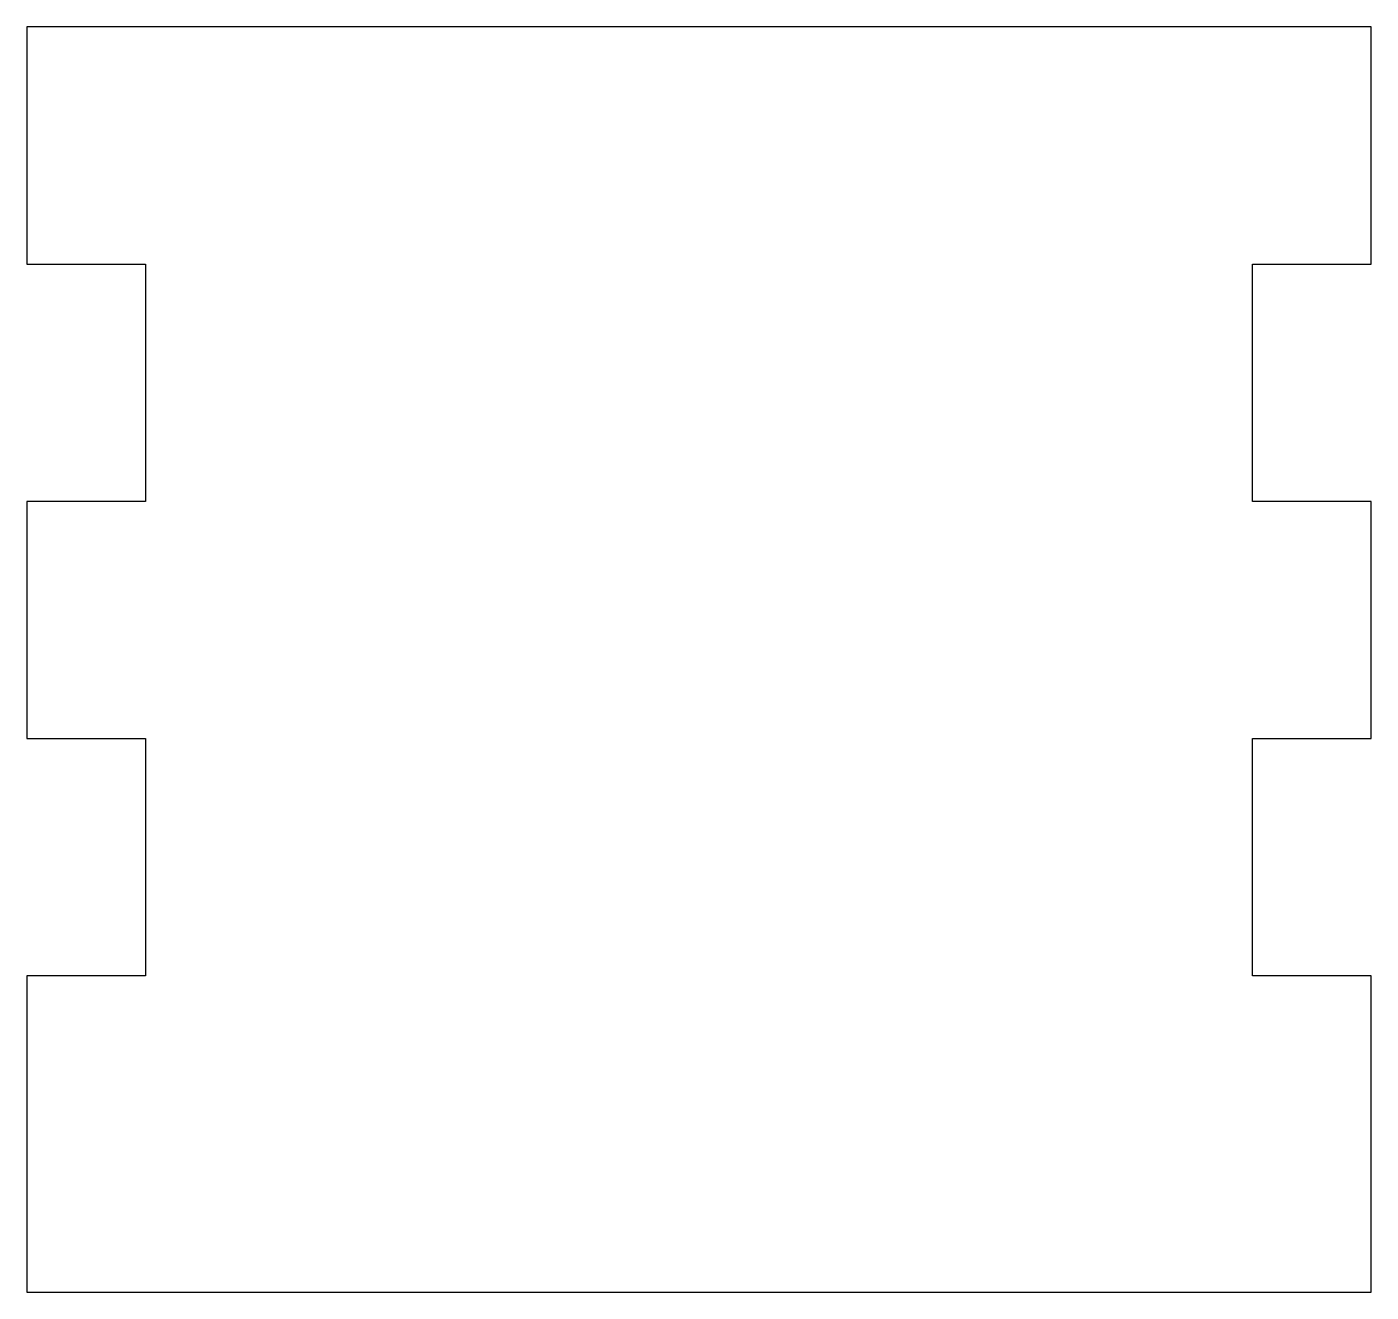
# Model space of a CAD drawing. Header units: millimetres. Extents: x -397 to -227, y 210 to 370.
import ezdxf

# ---------------------------------------------------------------- set-up
doc = ezdxf.new("R2010")
doc.units = ezdxf.units.MM

msp = doc.modelspace()

# ---------------------------------------------------------------- linework, layer by layer
at = {"color": 7, "linetype": 'Continuous', "lineweight": 25}
for p, q in [((-227.26, 369.59), (-397.26, 369.59)), ((-397.26, 369.59), (-397.26, 339.59)), ((-227.26, 339.59), (-227.26, 369.59)), ((-397.26, 339.59), (-382.26, 339.59)), ((-382.26, 339.59), (-382.26, 309.59)), ((-242.26, 309.59), (-242.26, 339.59)), ((-242.26, 339.59), (-227.26, 339.59)), ((-382.26, 309.59), (-397.26, 309.59)), ((-397.26, 309.59), (-397.26, 279.59)), ((-227.26, 309.59), (-242.26, 309.59)), ((-227.26, 279.59), (-227.26, 309.59)), ((-397.26, 279.59), (-382.26, 279.59)), ((-382.26, 279.59), (-382.26, 249.59)), ((-242.26, 249.59), (-242.26, 279.59)), ((-242.26, 279.59), (-227.26, 279.59)), ((-397.26, 249.59), (-397.26, 209.59)), ((-382.26, 249.59), (-397.26, 249.59)), ((-227.26, 249.59), (-242.26, 249.59)), ((-227.26, 209.59), (-227.26, 249.59)), ((-397.26, 209.59), (-227.26, 209.59))]:
    msp.add_line(p, q, dxfattribs=at)

doc.saveas('drawing.dxf')
